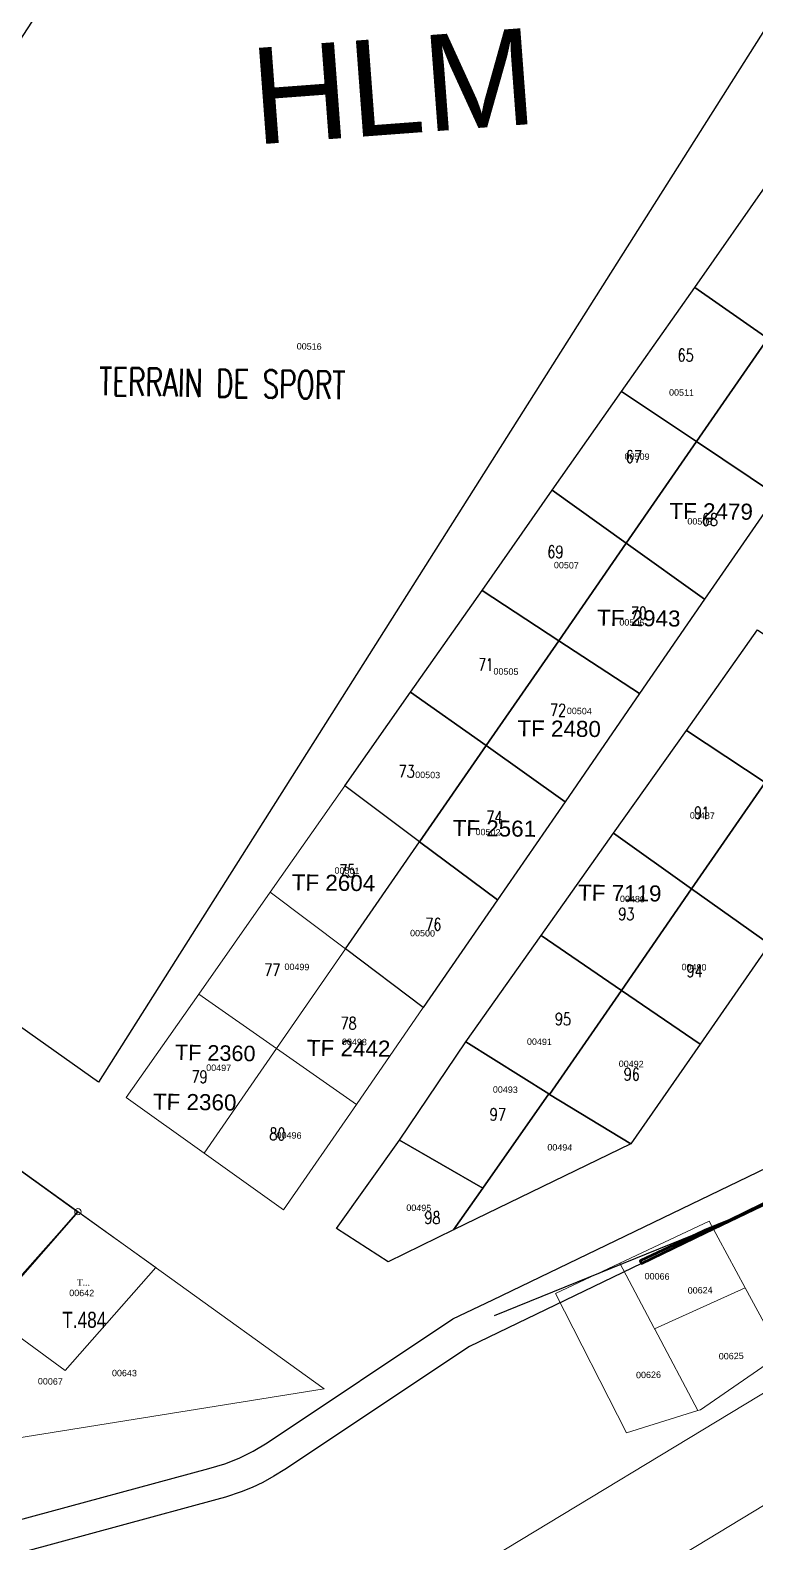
# Model space of a CAD drawing. Header units: metres. Extents: x 251686 to 255059, y 1627526 to 1631912.
# Drawn here: x 253972.7 to 254085.5, y 1629446.9 to 1629682.4 of the extents above; entities that cross this region are included whole.
import ezdxf
from ezdxf.enums import TextEntityAlignment as Align

# ---------------------------------------------------------------- set-up
doc = ezdxf.new("R2010")
doc.units = ezdxf.units.M
doc.header["$MEASUREMENT"] = 0
for name, color, linetype in [('A_revoir_niveau_0', 7, 'Continuous'), ('historique_numero_parcelle', 7, 'Continuous'), ('limites_parcelles', 7, 'Continuous'), ('limites_tf', 7, 'Continuous'), ('numero_lot', 7, 'Continuous'), ('numero_parcelle', 7, 'Continuous'), ('toponymie', 7, 'Continuous')]:
    doc.layers.add(name, color=color, linetype=linetype)
for name, color, linetype, lineweight in [('emprise_ht_pik_rufisque', 7, 'Continuous', 0), ('HT KS', 7, 'Continuous', 0), ('morcellements', 5, 'Continuous', 13), ('Niveau 1', 7, 'Continuous', 0), ('Numero Titre Foncier', 4, 'Continuous', 0), ('Numero_TF', 7, 'Continuous', 0)]:
    doc.layers.add(name, color=color, linetype=linetype, lineweight=lineweight)
doc.layers.add('Lignes HT Vectorisées', color=6, linetype='Continuous', lineweight=0, true_color=0xff00ff)
doc.styles.add('Style-Arial', font='arial.ttf')
doc.styles.add('Style-FANCY', font='times.ttf')
doc.styles.add('Style-STANDARD', font='STANDARD.shx')
doc.styles.add('Style-Times New Roman', font='times.ttf')
doc.styles.add('Style-txt', font='txt.shx')

# ---------------------------------------------------------------- blocks, each defined once
blk = doc.blocks.new('PIONT_4')
at = {"layer": 'Niveau 1', "color": 7, "linetype": 'Continuous', "lineweight": 13}
for radius in [0.5, 0.00316]:
    blk.add_circle((0, -0.003), radius, dxfattribs=at)
blk.add_point((0, -0.003), dxfattribs=at)
blk = doc.blocks.new('PIONT_10')
at = {"layer": 'Niveau 1', "color": 7, "linetype": 'Continuous', "lineweight": 13}
for radius in [0.5, 0.00316]:
    blk.add_circle((0, -0.003), radius, dxfattribs=at)
blk.add_point((0, -0.003), dxfattribs=at)
blk = doc.blocks.new('PIONT_16')
at = {"layer": 'Niveau 1', "color": 7, "linetype": 'Continuous', "lineweight": 13}
for radius in [0.5, 0.00316]:
    blk.add_circle((0, -0.003), radius, dxfattribs=at)
blk.add_point((0, -0.003), dxfattribs=at)

msp = doc.modelspace()

# ---------------------------------------------------------------- linework, layer by layer
at = {"layer": 'A_revoir_niveau_0', "color": 3, "linetype": 'Continuous', "lineweight": 13}
for p, q in [((253955.752917, 1629515.910919), (254018.472917, 1629470.754919)), ((253955.752917, 1629515.910919), (253980.142917, 1629498.350919)), ((253980.142917, 1629498.350919), (253945.542917, 1629459.050919)), ((254018.472917, 1629470.754919), (253916.192917, 1629454.340919))]:
    msp.add_line(p, q, dxfattribs=at)
at = {"layer": 'A_revoir_niveau_0', "color": 1, "linetype": 'Continuous', "elevation": 1.457074, "flags": 128}
for points in [[(253970.281571, 1629450.127333), (254000.5433, 1629458.340049), (254003.034642, 1629459.079725), (254005.24252, 1629459.951427), (254007.425572, 1629461.034653), (254009.5898, 1629462.355664), (254038.534135, 1629481.645962), (254044.736997, 1629484.63877), (254180.218295, 1629550.006906)], [(254091.734424, 1629501.775926), (254077.89698, 1629495.100542), (254067.92117, 1629490.288065), (254041.095981, 1629477.347203), (254012.379342, 1629458.206149), (254012.376363, 1629458.204164), (254010.648997, 1629457.116683), (254008.912766, 1629456.164243), (254007.271081, 1629455.381423), (254005.575377, 1629454.68371), (254003.119179, 1629453.858662), (254001.783411, 1629453.496147), (253971.959295, 1629445.402146)]]:
    msp.add_lwpolyline(points, dxfattribs=at)
at = {"layer": 'A_revoir_niveau_0', "color": 5, "lineweight": 53, "elevation": 1.457074, "flags": 128}
msp.add_lwpolyline([(254077.89698, 1629495.100542), (254091.734424, 1629501.775926), (254091.648984, 1629501.933719), (254081.575976, 1629496.975658), (254077.73125, 1629495.413132), (254077.89698, 1629495.100542)], close=True, dxfattribs=at)
at = {"layer": 'A_revoir_niveau_0', "color": 7, "lineweight": 53, "elevation": 1.457074, "flags": 128}
msp.add_lwpolyline([(254077.532192, 1629495.332234), (254067.703261, 1629490.714841), (254067.92117, 1629490.288065), (254077.89698, 1629495.100542), (254077.73125, 1629495.413132), (254077.532192, 1629495.332234)], close=True, dxfattribs=at)
at = {"layer": 'A_revoir_niveau_0', "color": 7, "linetype": 'Continuous', "lineweight": 13}
msp.add_point((253980.142917, 1629498.350919), dxfattribs=at)
msp.add_point((253980.142917, 1629498.350919), dxfattribs=at)
msp.add_point((253980.142917, 1629498.350919), dxfattribs=at)
at = {"layer": 'A_revoir_niveau_0', "color": 2, "linetype": 'Continuous', "lineweight": 13}
msp.add_point((253980.142917, 1629498.350919), dxfattribs=at)
msp.add_point((253980.142917, 1629498.350919), dxfattribs=at)
msp.add_point((253980.142917, 1629498.350919), dxfattribs=at)
msp.add_point((253980.142917, 1629498.350919), dxfattribs=at)
msp.add_point((253980.142917, 1629498.350919), dxfattribs=at)
msp.add_point((253980.142917, 1629498.350919), dxfattribs=at)
at = {"layer": 'emprise_ht_pik_rufisque', "color": 1}
msp.add_line((253981.396731, 1629406.27601), (254274.267487, 1629583.454049), dxfattribs=at)
at = {"layer": 'Lignes HT Vectorisées', "color": 5, "flags": 128}
msp.add_lwpolyline([(252300.518457, 1628679.779301), (252535.311637, 1628633.247882), (252681.576934, 1628604.669463), (252988.818538, 1628790.478887), (253359.183284, 1629013.205735), (253675.222294, 1629206.394463), (253989.117803, 1629393.415688), (254273.85418, 1629565.672671)], dxfattribs=at)
at = {"layer": 'limites_parcelles', "ltscale": 38, "flags": 128}
for points in [[(254053.599685, 1629516.622879), (254053.484975, 1629516.692318), (254040.555799, 1629524.789353), (254052.28404, 1629541.375975), (254064.780892, 1629532.812961), (254053.599685, 1629516.622879)], [(254066.245776, 1629508.926233), (254038.611984, 1629495.494317), (254043.197294, 1629502.022573), (254053.484975, 1629516.692318), (254053.599685, 1629516.622879), (254066.245776, 1629508.926233)], [(254038.611984, 1629495.494317), (254028.463237, 1629490.552814), (254020.428608, 1629495.703211), (254030.200324, 1629509.512554), (254043.197294, 1629502.022573), (254038.611984, 1629495.494317)]]:
    msp.add_lwpolyline(points, close=True, dxfattribs=at)
at = {"layer": 'limites_parcelles', "lineweight": 0, "flags": 128}
for points in [[(254084.042076, 1629486.50618), (254069.943883, 1629480.106287), (254069.836762, 1629480.308357), (254064.533761, 1629490.310539), (254078.443798, 1629496.845131), (254084.042076, 1629486.50618)], [(254069.943883, 1629480.106287), (254069.98969, 1629480.019899), (254076.69711, 1629467.368683), (254065.592631, 1629463.898952), (254054.511127, 1629485.602149), (254064.533761, 1629490.310539), (254069.836762, 1629480.308357), (254069.943883, 1629480.106287)], [(254069.943883, 1629480.106287), (254084.042076, 1629486.50618), (254089.648865, 1629476.151587), (254077.087494, 1629467.490619), (254076.69711, 1629467.368683), (254069.98969, 1629480.019899), (254069.943883, 1629480.106287)]]:
    msp.add_lwpolyline(points, close=True, dxfattribs=at)
at = {"layer": 'limites_parcelles', "ltscale": 38}
for points in [[(253902.874334, 1629575.554824), (254010.024478, 1629740.930531), (254089.034548, 1629685.615951), (253983.363289, 1629518.521686)], [(254099.257598, 1629651.209488), (254087.592674, 1629634.361198), (254076.196707, 1629642.356068), (254087.917337, 1629659.068306)], [(254087.592674, 1629634.361198), (254076.491185, 1629618.324272), (254064.812365, 1629626.14033), (254076.196707, 1629642.356068)], [(254099.799847, 1629625.793243), (254088.914599, 1629609.994131), (254076.491185, 1629618.324272), (254087.592674, 1629634.361198)], [(254076.491185, 1629618.324272), (254065.53791, 1629602.497306), (254054.010758, 1629610.735642), (254064.812365, 1629626.14033)], [(254088.914599, 1629609.994131), (254077.742729, 1629593.784591), (254065.53791, 1629602.497306), (254076.491185, 1629618.324272)], [(254065.53791, 1629602.497306), (254055.019628, 1629587.300382), (254043.070902, 1629595.140137), (254054.010758, 1629610.735642)], [(254077.742729, 1629593.784591), (254067.589216, 1629579.054743), (254055.019628, 1629587.300382), (254065.53791, 1629602.497306)], [(254055.019628, 1629587.300382), (254043.7008, 1629570.958086), (254031.953251, 1629579.296539), (254043.070902, 1629595.140137)], [(254067.589216, 1629579.054743), (254056.001812, 1629562.224499), (254043.7008, 1629570.958086), (254055.019628, 1629587.300382)], [(254087.153583, 1629565.231572), (254074.890621, 1629573.337077), (254085.947071, 1629588.978952), (254097.909919, 1629580.820409)], [(254043.7008, 1629570.958086), (254033.350348, 1629555.99011), (254021.724572, 1629564.693406), (254031.953251, 1629579.296539)], [(254087.153583, 1629565.231572), (254075.705528, 1629548.659699), (254063.547864, 1629557.304075), (254074.890621, 1629573.337077)], [(254056.001812, 1629562.224499), (254045.472309, 1629546.931224), (254033.350348, 1629555.99011), (254043.7008, 1629570.958086)], [(254099.597868, 1629556.997625), (254087.844361, 1629540.04459), (254075.705528, 1629548.659699), (254087.153583, 1629565.231572)], [(254075.705528, 1629548.659699), (254064.780892, 1629532.812961), (254052.28404, 1629541.375975), (254063.547864, 1629557.304075)], [(254045.472309, 1629546.931224), (254033.915113, 1629530.177714), (254021.804058, 1629539.313649), (254033.350348, 1629555.99011)], [(254087.844361, 1629540.04459), (254077.020157, 1629524.43755), (254064.780892, 1629532.812961), (254075.705528, 1629548.659699)], [(254077.020157, 1629524.43755), (254066.245776, 1629508.926233), (254053.599685, 1629516.622879), (254064.780892, 1629532.812961)], [(254030.200324, 1629509.512554), (254040.555799, 1629524.789353), (254053.484975, 1629516.692318), (254043.197294, 1629502.022573)]]:
    msp.add_3dface(points, dxfattribs=at)
at = {"layer": 'limites_parcelles', "color": 7, "lineweight": 0, "ltscale": 38}
for points in [[(254033.350348, 1629555.99011), (254021.804058, 1629539.313649), (254010.102961, 1629548.13401), (254021.724572, 1629564.693406)], [(254021.804058, 1629539.313649), (254011.048508, 1629523.773066), (253998.945766, 1629532.233136), (254010.102961, 1629548.13401)], [(254033.915113, 1629530.177714), (254023.504402, 1629515.065919), (254011.048508, 1629523.773066), (254021.804058, 1629539.313649)], [(254011.048508, 1629523.773066), (253999.778875, 1629507.487889), (253987.669779, 1629516.150781), (253998.945766, 1629532.233136)], [(254023.504402, 1629515.065919), (254012.164546, 1629498.617779), (253999.778875, 1629507.487889), (254011.048508, 1629523.773066)]]:
    msp.add_3dface(points, dxfattribs=at)
at = {"layer": 'limites_tf', "color": 1, "linetype": 'Continuous', "lineweight": 30}
for p, q in [((254261.018905, 1629585.299708), (254081.575976, 1629496.975658)), ((254081.575976, 1629496.975658), (254044.965482, 1629482.096872))]:
    msp.add_line(p, q, dxfattribs=at)
at = {"layer": 'limites_tf', "color": 5, "linetype": 'Continuous', "lineweight": 30}
for p, q in [((253898.994917, 1629556.767919), (253980.134917, 1629498.337919)), ((253980.134917, 1629498.337919), (253945.814917, 1629459.047919))]:
    msp.add_line(p, q, dxfattribs=at)
at = {"layer": 'morcellements', "color": 2, "linetype": 'Continuous', "lineweight": 13}
msp.add_3dface([(253980.142917, 1629498.347919), (253992.259907, 1629489.654728), (253978.170554, 1629473.621835), (253966.007686, 1629482.493554)], dxfattribs=at)

# ---------------------------------------------------------------- block references
at = {"layer": 'A_revoir_niveau_0', "color": 7, "linetype": 'Continuous', "lineweight": 13}
for name in ['PIONT_4', 'PIONT_10', 'PIONT_16']:
    msp.add_blockref(name, (253980.142917, 1629498.350919), dxfattribs=at)

# ---------------------------------------------------------------- texts
at = {"layer": 'historique_numero_parcelle', "color": 7, "lineweight": 0, "style": 'Style-Arial'}
for s, p in [('00066', (254068.399287, 1629488.808129)), ('00067', (253973.915106, 1629472.440247))]:
    msp.add_text(s, height=1, rotation=359.0681, dxfattribs=at).set_placement(p, align=Align.TOP_LEFT)
at = {"layer": 'HT KS', "color": 7, "linetype": 'Continuous', "lineweight": 40, "style": 'Style-Arial'}
msp.add_text('HLM', height=15, rotation=4.28, dxfattribs=at).set_placement((254006.629447, 1629679.543713), align=Align.TOP_LEFT)
at = {"layer": 'Numero Titre Foncier', "color": 4, "linetype": 'Continuous', "lineweight": 0, "style": 'Style-Arial'}
msp.add_text('TF 2360', height=2.413, rotation=359.0681, dxfattribs=at).set_placement((253995.271851, 1629524.387851), align=Align.TOP_LEFT)
at = {"layer": 'numero_lot', "color": 7, "linetype": 'Continuous', "lineweight": 13, "style": 'Style-STANDARD'}
for s, width, p in [('65', 0.833333, (254074.77389, 1629631.790531)), ('67', 0.833333, (254066.699575, 1629615.985274)), ('68', 0.833333, (254078.559213, 1629606.169977)), ('69', 0.833333, (254054.498813, 1629601.149721)), ('70', 0.833333, (254067.484409, 1629591.617291)), ('71', 0.75, (254043.662259, 1629583.585198)), ('72', 0.833333, (254054.916847, 1629576.486521)), ('73', 0.833333, (254031.337042, 1629566.947471)), ('91', 0.75, (254077.265974, 1629560.480817)), ('74', 0.833333, (254044.989408, 1629559.809792)), ('75', 0.833333, (254022.074796, 1629551.462719)), ('93', 0.833333, (254065.554728, 1629544.734719)), ('76', 0.833333, (254035.498181, 1629543.125967)), ('77', 0.833333, (254010.403729, 1629536.01715)), ('94', 0.833333, (254076.175415, 1629535.842157)), ('78', 0.833333, (254022.286859, 1629527.705452)), ('95', 0.833333, (254055.67753, 1629528.357389)), ('79', 0.833333, (253999.071145, 1629519.363277)), ('96', 0.833333, (254066.39478, 1629519.763473)), ('97', 0.833333, (254045.516915, 1629513.487685)), ('80', 0.833333, (254011.208925, 1629510.446037)), ('98', 0.833333, (254035.352197, 1629497.416214))]:
    msp.add_text(s, height=1.930398, rotation=359.0681, dxfattribs=dict(at, width=width)).set_placement(p, align=Align.MIDDLE_CENTER)
at = {"layer": 'numero_lot', "color": 7, "lineweight": 13, "style": 'Style-STANDARD', "width": 0.761905}
msp.add_text('TERRAIN DE SPORT', height=4.3434, rotation=359.0681, dxfattribs=at).set_placement((254002.608867, 1629627.408116), align=Align.MIDDLE_CENTER)
at = {"layer": 'numero_lot', "color": 3, "linetype": 'Continuous', "lineweight": 40, "style": 'Style-Times New Roman'}
msp.add_text('T...', height=1, rotation=359.3981, dxfattribs=at).set_placement((253979.969908, 1629487.83204, -555362.700322), align=Align.TOP_LEFT)
at = {"layer": 'numero_parcelle', "color": 5, "lineweight": 0, "style": 'Style-Arial'}
for s, p in [('00516', (254014.22257, 1629633.683051)), ('00511', (254072.203934, 1629626.49895)), ('00509', (254065.283448, 1629616.525035)), ('00508', (254075.057662, 1629606.418948)), ('00507', (254054.274374, 1629599.595101)), ('00506', (254064.465438, 1629590.675885)), ('00505', (254044.861526, 1629583.037086)), ('00504', (254056.290199, 1629576.882927)), ('00503', (254032.673076, 1629566.922104)), ('00487', (254075.448189, 1629560.599102)), ('00502', (254042.069262, 1629558.015818)), ('00501', (254020.106598, 1629552.006923)), ('00489', (254064.559671, 1629547.589206)), ('00500', (254031.874476, 1629542.26629)), ('00499', (254012.309386, 1629537.014164)), ('00490', (254074.155235, 1629536.974459)), ('00498', (254021.262841, 1629525.329892)), ('00491', (254050.077068, 1629525.354391)), ('00497', (254000.127407, 1629521.296961)), ('00492', (254064.368981, 1629521.900374)), ('00493', (254044.767449, 1629517.899332)), ('00496', (254011.087467, 1629510.7737)), ('00494', (254053.253355, 1629508.894172)), ('00495', (254031.292008, 1629499.474822))]:
    msp.add_text(s, height=1, rotation=359.0681, dxfattribs=at).set_placement(p, align=Align.TOP_LEFT)
at = {"layer": 'numero_parcelle', "color": 5, "linetype": 'Continuous', "lineweight": 0, "char_height": 1, "attachment_point": 1, "line_spacing_factor": 0.6, "style": 'Style-txt'}
for s, insert, rotation in [('\\fArial|b0|i0|c00|p39;00642', (253978.794621, 1629486.192392), 359.74411619), ('\\fArial|b0|i0|c00|p39;00624', (254075.0906, 1629486.571206), 1.13412954), ('\\fArial|b0|i0|c00|p39;00625', (254079.926223, 1629476.319958), 1.13412954), ('\\fArial|b0|i0|c00|p39;00643', (253985.445947, 1629473.714607), 359.74411619), ('\\fArial|b0|i0|c00|p39;00626', (254067.043831, 1629473.391539), 1.13412954)]:
    msp.add_mtext(s, dxfattribs=dict(at, insert=insert, rotation=rotation))
at = {"layer": 'numero_tf', "color": 4, "linetype": 'Continuous', "lineweight": 0, "style": 'Style-Arial'}
for s, p in [('TF 2479', (254072.268159, 1629608.779091)), ('TF 2943', (254060.992183, 1629592.136556)), ('TF 2480', (254048.592727, 1629574.924414)), ('TF 2561', (254038.503732, 1629559.380432)), ('TF 2604', (254013.445588, 1629550.909553)), ('TF 7119', (254058.02925, 1629549.305308)), ('TF 2442', (254015.814944, 1629525.129338)), ('TF 2360', (253991.83551, 1629516.741696))]:
    msp.add_text(s, height=2.5, rotation=359.3981, dxfattribs=at).set_placement(p, align=Align.TOP_LEFT)
at = {"layer": 'toponymie', "color": 6, "linetype": 'Continuous', "lineweight": 13, "insert": (253981.143227, 1629481.483253), "char_height": 2.500002, "attachment_point": 5, "line_spacing_factor": 0.6, "style": 'Style-FANCY'}
msp.add_mtext('\\FFANCY;\\H1x;\\W0.799999;T.484', dxfattribs=at)
msp.add_mtext('\\FFANCY;\\H1x;\\W0.799999;T.484', dxfattribs=at)

doc.saveas('drawing.dxf')
